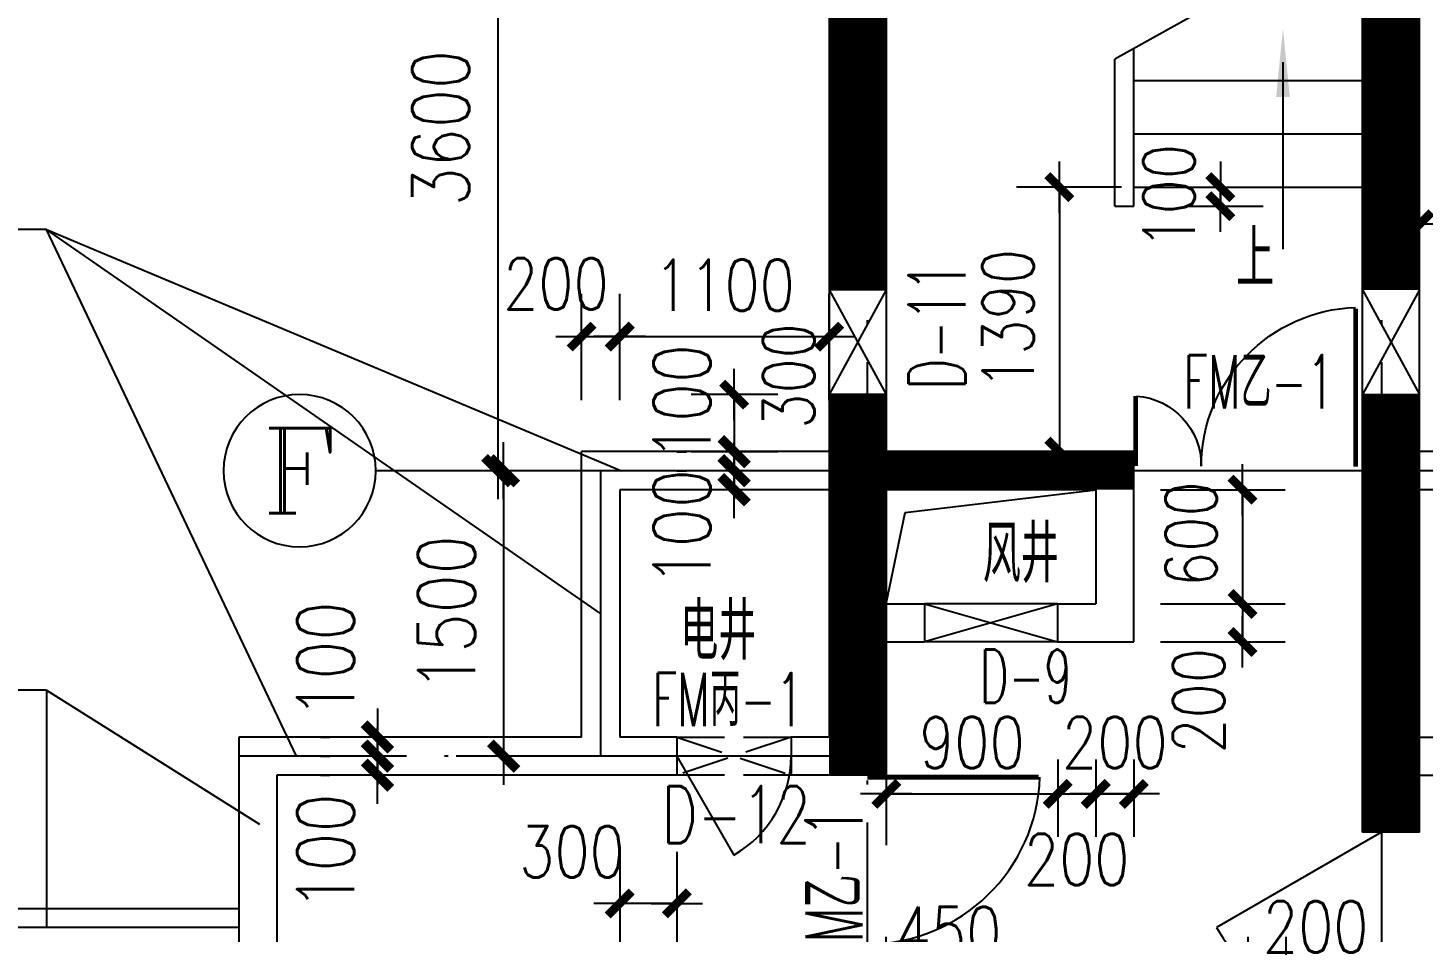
# Model space of a CAD drawing. Extents: x 634182 to 802382, y -1101880 to -864080.
# Drawn here: x 705326 to 712653, y -894702 to -889950 of the extents above; entities that cross this region are included whole.
import ezdxf
from ezdxf.enums import TextEntityAlignment as Align

# ---------------------------------------------------------------- set-up
doc = ezdxf.new("R2010")
doc.units = 0
doc.header["$LTSCALE"] = 1000
doc.header["$MEASUREMENT"] = 0
doc.linetypes.add('DASH', pattern=[0.35, 0.25, -0.1])
doc.linetypes.add('DOTE', pattern=[2.42, 2, -0.2, 0.02, -0.2])
doc.layers.get('0').update_dxf_attribs({"linetype": 'CONTINUOUS'})
doc.layers.get('DEFPOINTS').update_dxf_attribs({"linetype": 'CONTINUOUS'})
for name, color, linetype in [('AXIS', 3, 'CONTINUOUS'), ('AXIS_TEXT', 7, 'CONTINUOUS'), ('DOTE', 1, 'DOTE'), ('MC', 4, 'CONTINUOUS'), ('PUB_DIM', 3, 'CONTINUOUS'), ('PUB_TEXT', 7, 'CONTINUOUS'), ('STAIR', 2, 'CONTINUOUS'), ('WALL', 191, 'CONTINUOUS'), ('WINDOW', 2, 'CONTINUOUS'), ('WINDOW_TEXT', 6, 'CONTINUOUS')]:
    doc.layers.add(name, color=color, linetype=linetype)
doc.styles.add('_Z', font='romans', dxfattribs={"width": 0.7, "bigfont": 'Z'})
doc.styles.add('COMPLEX', font='COMPLEX')
doc.styles.add('DIM_FONT', font='simplex.shx', dxfattribs={"width": 0.8})
doc.styles.add('HZ_SIMPLEX', font='SIMPLEX.shx', dxfattribs={"width": 0.8, "bigfont": 'hztxt.shx'})
doc.styles.add('SIMPLEX', font='SIMPLEX.SHX')
doc.styles.add('Z', font='romans', dxfattribs={"width": 0.8, "bigfont": 'z'})
doc.dimstyles.new('DIMN', dxfattribs={"dimtxt": 300, "dimasz": 1, "dimexe": 250, "dimexo": 300, "dimgap": 150, "dimtad": 1, "dimdec": 0, "dimzin": 0, "dimdsep": 46, "dimtxsty": 'DIM_FONT', "dimblk": '_DIMX', "dimblk1": '_DIMX', "dimblk2": '_DIMX', "dimcen": 2.5, "dimclrt": 7, "dimadec": 0, "dimazin": 0, "dimtfac": 1, "dimtdec": 0, "dimtix": 1, "dimtmove": 2, "dimatfit": 3, "dimldrblk": '_DIMX', "dimfxl": 0, "dimtolj": 1, "dimtzin": 0, "dimarcsym": 0})
doc.dimstyles.new('DIMN90', dxfattribs={"dimscale": 0.9, "dimtxt": 300, "dimasz": 1, "dimexe": 250, "dimexo": 300, "dimgap": 150, "dimtad": 1, "dimdec": 0, "dimdsep": 46, "dimtxsty": 'DIM_FONT', "dimblk": '_DIMX', "dimcen": 2.5, "dimclrt": 7, "dimadec": 0, "dimazin": 0, "dimtfac": 1, "dimtdec": 0, "dimtix": 1, "dimtmove": 2, "dimatfit": 3, "dimldrblk": '_DIMX', "dimfxl": 0, "dimtolj": 1, "dimarcsym": 0})

# ---------------------------------------------------------------- blocks, each defined once
blk = doc.blocks.new('_DIMX')
blk.add_line((-150, 0), (150, 0))
at = {"const_width": 50}
blk.add_lwpolyline([(-70, -70), (70, 70)], dxfattribs=at)
blk = doc.blocks.new('*D591')
at = {"color": 0, "linetype": 'ByBlock'}
for p, q in [((711273.9, -892976.8), (711929.7, -892976.8)), ((711704.7, -892975.9), (711704.7, -892975)), ((711704.7, -892976.8), (711704.7, -893176.8)), ((711704.7, -892976.8), (711704.7, -893176.8)), ((711273.9, -893176.8), (711929.7, -893176.8)), ((711704.7, -893177.7), (711704.7, -893178.6))]:
    blk.add_line(p, q, dxfattribs=at)
at = {"layer": 'DEFPOINTS', "color": 0, "linetype": 'ByBlock'}
for p in [(711003.9, -892976.8), (711003.9, -893176.8), (711704.7, -893176.8)]:
    blk.add_point(p, dxfattribs=at)
at = {"color": 0, "linetype": 'ByBlock', "xscale": 0.9, "yscale": 0.9, "zscale": 0.9}
for p, rotation in [((711704.7, -892976.8), 270), ((711704.7, -893176.8), 90)]:
    blk.add_blockref('_DIMX', p, dxfattribs=dict(at, rotation=rotation))
at = {"color": 7, "linetype": 'ByBlock', "insert": (711474.7, -893486.3), "char_height": 270, "attachment_point": 5, "rotation": 90, "style": 'DIM_FONT'}
blk.add_mtext('\\A1;200', dxfattribs=at)
blk = doc.blocks.new('*D592')
at = {"color": 0, "linetype": 'ByBlock'}
for p, q in [((708143.9, -892276.8), (707574.7, -892276.8)), ((707824.7, -892277.8), (707824.7, -893775.8)), ((708143.9, -893776.8), (707574.7, -893776.8))]:
    blk.add_line(p, q, dxfattribs=at)
at = {"layer": 'DEFPOINTS', "color": 0, "linetype": 'ByBlock'}
for p in [(708443.9, -892276.8), (707824.7, -893776.8), (708443.9, -893776.8)]:
    blk.add_point(p, dxfattribs=at)
at = {"color": 0, "linetype": 'ByBlock'}
for p, rotation in [((707824.7, -892276.8), 90), ((707824.7, -893776.8), 270)]:
    blk.add_blockref('_DIMX', p, dxfattribs=dict(at, rotation=rotation))
at = {"color": 7, "linetype": 'ByBlock', "insert": (707524.7, -893026.8), "char_height": 300, "attachment_point": 5, "rotation": 90, "style": 'DIM_FONT'}
blk.add_mtext('\\A1;1500', dxfattribs=at)
blk = doc.blocks.new('*D593')
at = {"color": 0, "linetype": 'ByBlock'}
for p, q in [((706862.4, -893676.8), (706912.4, -893676.8)), ((707162.4, -893675.8), (707162.4, -893674.8)), ((707162.4, -893776.8), (707162.4, -893676.8)), ((707162.4, -893776.8), (707162.4, -893676.8)), ((706862.4, -893776.8), (706912.4, -893776.8)), ((707162.4, -893777.8), (707162.4, -893778.8))]:
    blk.add_line(p, q, dxfattribs=at)
at = {"layer": 'DEFPOINTS', "color": 0, "linetype": 'ByBlock'}
for p in [(707162.4, -893676.8), (707162.4, -893676.8), (707162.4, -893776.8)]:
    blk.add_point(p, dxfattribs=at)
at = {"color": 0, "linetype": 'ByBlock'}
for p, rotation in [((707162.4, -893676.8), 270), ((707162.4, -893776.8), 90)]:
    blk.add_blockref('_DIMX', p, dxfattribs=dict(at, rotation=rotation))
at = {"color": 7, "linetype": 'ByBlock', "insert": (706889.8, -893272.5), "char_height": 300, "attachment_point": 5, "rotation": 90, "style": 'DIM_FONT'}
blk.add_mtext('\\A1;100', dxfattribs=at)
blk = doc.blocks.new('M_A17ORW')
at = {"const_width": 0.02}
for points in [[(-0.481, -0.0014), (-0.481, -0.3084)], [(0.481, 0.0014), (0.481, -0.6906)]]:
    blk.add_lwpolyline(points, dxfattribs=at)
for centre, radius, start, end in [((-0.5008, -0.0026), 0.3067, 274.2492, 0.2101), ((0.5046, 0.0019), 0.6987, 180.2762, 268.0603)]:
    blk.add_arc(centre, radius, start, end)
blk = doc.blocks.new('*D600')
at = {"color": 0, "linetype": 'ByBlock'}
for p, q in [((709834.2, -895338.8), (709834.2, -894726.4)), ((710284.2, -895338.8), (710284.2, -894726.4)), ((709835.1, -894951.4), (710283.3, -894951.4))]:
    blk.add_line(p, q, dxfattribs=at)
at = {"layer": 'DEFPOINTS', "color": 0, "linetype": 'ByBlock'}
for p in [(710284.2, -894951.4), (709834.2, -895608.8), (710284.2, -895608.8)]:
    blk.add_point(p, dxfattribs=at)
at = {"color": 0, "linetype": 'ByBlock', "xscale": 0.9, "yscale": 0.9, "zscale": 0.9, "rotation": 180}
blk.add_blockref('_DIMX', (709834.2, -894951.4), dxfattribs=at)
at = {"color": 0, "linetype": 'ByBlock', "xscale": 0.9, "yscale": 0.9, "zscale": 0.9}
blk.add_blockref('_DIMX', (710284.2, -894951.4), dxfattribs=at)
at = {"color": 7, "linetype": 'ByBlock', "insert": (710161.6, -894703.2), "char_height": 270, "attachment_point": 5, "style": 'DIM_FONT'}
blk.add_mtext('\\A1;450', dxfattribs=at)
blk = doc.blocks.new('*D603')
at = {"color": 0, "linetype": 'ByBlock'}
for p, q in [((709834.2, -893794.1), (709834.2, -894200.4)), ((710734.2, -893794.1), (710734.2, -894200.4)), ((709835.1, -893975.4), (710733.3, -893975.4))]:
    blk.add_line(p, q, dxfattribs=at)
at = {"layer": 'DEFPOINTS', "color": 0, "linetype": 'ByBlock'}
for p in [(709834.2, -893524.1), (710734.2, -893524.1), (710734.2, -893975.4)]:
    blk.add_point(p, dxfattribs=at)
at = {"color": 0, "linetype": 'ByBlock', "xscale": 0.9, "yscale": 0.9, "zscale": 0.9, "rotation": 180}
blk.add_blockref('_DIMX', (709834.2, -893975.4), dxfattribs=at)
at = {"color": 0, "linetype": 'ByBlock', "xscale": 0.9, "yscale": 0.9, "zscale": 0.9}
blk.add_blockref('_DIMX', (710734.2, -893975.4), dxfattribs=at)
at = {"color": 7, "linetype": 'ByBlock', "insert": (710284.2, -893705.4), "char_height": 270, "attachment_point": 5, "style": 'DIM_FONT'}
blk.add_mtext('\\A1;900', dxfattribs=at)
blk = doc.blocks.new('_DBLK')
blk.add_line((-0.5, 0), (0, -0.866))
blk.add_arc((-0.5, 0), 1, 300, 0)
at = {"layer": 'WINDOW_TEXT', "style": 'SIMPLEX', "flags": 9}
blk.add_attdef('A', text='', height=1, dxfattribs=at).set_placement((0, 1.5), align=Align.MIDDLE)
blk = doc.blocks.new('*D608')
at = {"color": 0, "linetype": 'ByBlock'}
for p, q in [((706862.4, -893776.8), (706912.4, -893776.8)), ((707162.4, -893775.8), (707162.4, -893774.8)), ((707162.4, -893876.8), (707162.4, -893776.8)), ((707162.4, -893876.8), (707162.4, -893776.8)), ((706862.4, -893876.8), (706912.4, -893876.8)), ((707162.4, -893877.8), (707162.4, -893878.8))]:
    blk.add_line(p, q, dxfattribs=at)
at = {"layer": 'DEFPOINTS', "color": 0, "linetype": 'ByBlock'}
for p in [(707162.4, -893776.8), (707162.4, -893776.8), (707162.4, -893876.8)]:
    blk.add_point(p, dxfattribs=at)
at = {"color": 0, "linetype": 'ByBlock'}
for p, rotation in [((707162.4, -893776.8), 270), ((707162.4, -893876.8), 90)]:
    blk.add_blockref('_DIMX', p, dxfattribs=dict(at, rotation=rotation))
at = {"color": 7, "linetype": 'ByBlock', "insert": (706889.8, -894281), "char_height": 300, "attachment_point": 5, "rotation": 90, "style": 'DIM_FONT'}
blk.add_mtext('\\A1;100', dxfattribs=at)
blk = doc.blocks.new('*D609')
at = {"color": 0, "linetype": 'ByBlock'}
for p, q in [((708434.2, -894280.5), (708434.2, -894775.9)), ((708734.2, -894280.5), (708734.2, -894775.9)), ((708733.3, -894550.9), (708435.1, -894550.9))]:
    blk.add_line(p, q, dxfattribs=at)
at = {"layer": 'DEFPOINTS', "color": 0, "linetype": 'ByBlock'}
for p in [(708434.2, -894010.5), (708734.2, -894010.5), (708434.2, -894550.9)]:
    blk.add_point(p, dxfattribs=at)
at = {"color": 0, "linetype": 'ByBlock', "xscale": 0.9, "yscale": 0.9, "zscale": 0.9}
for p, rotation in [((708434.2, -894550.9), 179.9999999999334), ((708734.2, -894550.9), 359.9999999999334)]:
    blk.add_blockref('_DIMX', p, dxfattribs=dict(at, rotation=rotation))
at = {"color": 7, "linetype": 'ByBlock', "insert": (708183.8, -894279.1), "char_height": 270, "attachment_point": 5, "style": 'DIM_FONT'}
blk.add_mtext('\\A1;300', dxfattribs=at)
blk = doc.blocks.new('*D628')
at = {"color": 0, "linetype": 'ByBlock'}
for p, q in [((711734.2, -895338.8), (711734.2, -894726.4)), ((711934.2, -895338.8), (711934.2, -894726.4)), ((711733.3, -894951.4), (711732.4, -894951.4)), ((711734.2, -894951.4), (711934.2, -894951.4)), ((711734.2, -894951.4), (711934.2, -894951.4)), ((711935.1, -894951.4), (711936, -894951.4))]:
    blk.add_line(p, q, dxfattribs=at)
at = {"layer": 'DEFPOINTS', "color": 0, "linetype": 'ByBlock'}
for p in [(711934.2, -894951.4), (711734.2, -895608.8), (711934.2, -895608.8)]:
    blk.add_point(p, dxfattribs=at)
at = {"color": 0, "linetype": 'ByBlock', "xscale": 0.9, "yscale": 0.9, "zscale": 0.9}
blk.add_blockref('_DIMX', (711734.2, -894951.4), dxfattribs=at)
at = {"color": 0, "linetype": 'ByBlock', "xscale": 0.9, "yscale": 0.9, "zscale": 0.9, "rotation": 180}
blk.add_blockref('_DIMX', (711934.2, -894951.4), dxfattribs=at)
at = {"color": 7, "linetype": 'ByBlock', "insert": (712089.4, -894674), "char_height": 270, "attachment_point": 5, "style": 'DIM_FONT'}
blk.add_mtext('\\A1;200', dxfattribs=at)
blk = doc.blocks.new('*D630')
at = {"color": 0, "linetype": 'ByBlock'}
for p, q in [((710934.2, -893794.1), (710934.2, -894200.4)), ((711134.2, -893794.1), (711134.2, -894200.4)), ((710933.3, -893975.4), (710932.4, -893975.4)), ((710934.2, -893975.4), (711134.2, -893975.4)), ((711135.1, -893975.4), (711136, -893975.4))]:
    blk.add_line(p, q, dxfattribs=at)
at = {"layer": 'DEFPOINTS', "color": 0, "linetype": 'ByBlock'}
for p in [(710934.2, -893524.1), (711134.2, -893524.1), (711134.2, -893975.4)]:
    blk.add_point(p, dxfattribs=at)
at = {"color": 0, "linetype": 'ByBlock', "xscale": 0.9, "yscale": 0.9, "zscale": 0.9}
blk.add_blockref('_DIMX', (710934.2, -893975.4), dxfattribs=at)
at = {"color": 0, "linetype": 'ByBlock', "xscale": 0.9, "yscale": 0.9, "zscale": 0.9, "rotation": 180}
blk.add_blockref('_DIMX', (711134.2, -893975.4), dxfattribs=at)
at = {"color": 7, "linetype": 'ByBlock', "insert": (711034.2, -893705.4), "char_height": 270, "attachment_point": 5, "style": 'DIM_FONT'}
blk.add_mtext('\\A1;200', dxfattribs=at)
blk = doc.blocks.new('*D631')
at = {"color": 0, "linetype": 'ByBlock'}
for p, q in [((710734.2, -893794.1), (710734.2, -894200.4)), ((710934.2, -893794.1), (710934.2, -894200.4)), ((710733.3, -893975.4), (710732.4, -893975.4)), ((710734.2, -893975.4), (710934.2, -893975.4)), ((710734.2, -893975.4), (710934.2, -893975.4)), ((710935.1, -893975.4), (710936, -893975.4))]:
    blk.add_line(p, q, dxfattribs=at)
at = {"layer": 'DEFPOINTS', "color": 0, "linetype": 'ByBlock'}
for p in [(710734.2, -893524.1), (710934.2, -893524.1), (710934.2, -893975.4)]:
    blk.add_point(p, dxfattribs=at)
at = {"color": 0, "linetype": 'ByBlock', "xscale": 0.9, "yscale": 0.9, "zscale": 0.9}
blk.add_blockref('_DIMX', (710734.2, -893975.4), dxfattribs=at)
at = {"color": 0, "linetype": 'ByBlock', "xscale": 0.9, "yscale": 0.9, "zscale": 0.9, "rotation": 180}
blk.add_blockref('_DIMX', (710934.2, -893975.4), dxfattribs=at)
at = {"color": 7, "linetype": 'ByBlock', "insert": (710834.2, -894319.3), "char_height": 270, "attachment_point": 5, "style": 'DIM_FONT'}
blk.add_mtext('\\A1;200', dxfattribs=at)
blk = doc.blocks.new('_AXISO')
blk.add_circle((0, 0), 0.5)
at = {"layer": 'AXIS_TEXT', "style": 'COMPLEX', "width": 1.041667}
blk.add_attdef('A', text='', height=0.56, dxfattribs=at).set_placement((-0.25, -0.28), (0.25, -0.28), align=Align.FIT)
blk = doc.blocks.new('*D653')
at = {"color": 0, "linetype": 'ByBlock'}
for p, q in [((708234.2, -891906.8), (708234.2, -891347.1)), ((708434.2, -891906.8), (708434.2, -891347.1)), ((708233.3, -891572.1), (708232.4, -891572.1)), ((708234.2, -891572.1), (708434.2, -891572.1)), ((708234.2, -891572.1), (708434.2, -891572.1)), ((708435.1, -891572.1), (708436, -891572.1))]:
    blk.add_line(p, q, dxfattribs=at)
at = {"layer": 'DEFPOINTS', "color": 0, "linetype": 'ByBlock'}
for p in [(708434.2, -891572.1), (708234.2, -892176.8), (708434.2, -892176.8)]:
    blk.add_point(p, dxfattribs=at)
at = {"color": 0, "linetype": 'ByBlock', "xscale": 0.9, "yscale": 0.9, "zscale": 0.9}
blk.add_blockref('_DIMX', (708234.2, -891572.1), dxfattribs=at)
at = {"color": 0, "linetype": 'ByBlock', "xscale": 0.9, "yscale": 0.9, "zscale": 0.9, "rotation": 180}
blk.add_blockref('_DIMX', (708434.2, -891572.1), dxfattribs=at)
at = {"color": 7, "linetype": 'ByBlock', "insert": (708099.6, -891294.4), "char_height": 270, "attachment_point": 5, "style": 'DIM_FONT'}
blk.add_mtext('\\A1;200', dxfattribs=at)
blk = doc.blocks.new('*D654')
at = {"color": 0, "linetype": 'ByBlock'}
for p, q in [((709035, -892175.8), (709035, -892174.8)), ((708735, -892176.8), (708785, -892176.8)), ((709035, -892276.8), (709035, -892176.8)), ((709035, -892276.8), (709035, -892176.8)), ((708735, -892276.8), (708785, -892276.8)), ((709035, -892277.8), (709035, -892278.8))]:
    blk.add_line(p, q, dxfattribs=at)
at = {"layer": 'DEFPOINTS', "color": 0, "linetype": 'ByBlock'}
for p in [(709035, -892176.8), (709035, -892176.8), (709035, -892276.8)]:
    blk.add_point(p, dxfattribs=at)
at = {"color": 0, "linetype": 'ByBlock'}
for p, rotation in [((709035, -892176.8), 270), ((709035, -892276.8), 90)]:
    blk.add_blockref('_DIMX', p, dxfattribs=dict(at, rotation=rotation))
at = {"color": 7, "linetype": 'ByBlock', "insert": (708761.7, -891918.8), "char_height": 300, "attachment_point": 5, "rotation": 90, "style": 'DIM_FONT'}
blk.add_mtext('\\A1;100', dxfattribs=at)
blk = doc.blocks.new('*D655')
at = {"color": 0, "linetype": 'ByBlock'}
for p, q in [((709035, -892275.8), (709035, -892274.8)), ((709035, -892376.8), (709035, -892276.8)), ((709035, -892376.8), (709035, -892276.8)), ((709335, -892276.8), (709285, -892276.8)), ((709035, -892377.8), (709035, -892378.8)), ((709335, -892376.8), (709285, -892376.8))]:
    blk.add_line(p, q, dxfattribs=at)
at = {"layer": 'DEFPOINTS', "color": 0, "linetype": 'ByBlock'}
for p in [(709035, -892276.8), (709035, -892276.8), (709035, -892376.8)]:
    blk.add_point(p, dxfattribs=at)
at = {"color": 0, "linetype": 'ByBlock'}
for p, rotation in [((709035, -892276.8), 270), ((709035, -892376.8), 90)]:
    blk.add_blockref('_DIMX', p, dxfattribs=dict(at, rotation=rotation))
at = {"color": 7, "linetype": 'ByBlock', "insert": (708761.3, -892576), "char_height": 300, "attachment_point": 5, "rotation": 90, "style": 'DIM_FONT'}
blk.add_mtext('\\A1;100', dxfattribs=at)
blk = doc.blocks.new('*D660')
at = {"color": 0, "linetype": 'ByBlock'}
for p, q in [((707842, -888676.8), (707544.5, -888676.8)), ((707794.5, -888677.8), (707794.5, -892275.8)), ((707842, -892276.8), (707544.5, -892276.8))]:
    blk.add_line(p, q, dxfattribs=at)
at = {"layer": 'DEFPOINTS', "color": 0, "linetype": 'ByBlock'}
for p in [(708142, -888676.8), (707794.5, -892276.8), (708142, -892276.8)]:
    blk.add_point(p, dxfattribs=at)
at = {"color": 0, "linetype": 'ByBlock'}
for p, rotation in [((707794.5, -888676.8), 90), ((707794.5, -892276.8), 270)]:
    blk.add_blockref('_DIMX', p, dxfattribs=dict(at, rotation=rotation))
at = {"color": 7, "linetype": 'ByBlock', "insert": (707494.5, -890476.8), "char_height": 300, "attachment_point": 5, "rotation": 90, "style": 'DIM_FONT'}
blk.add_mtext('\\A1;3600', dxfattribs=at)
blk = doc.blocks.new('*D661')
at = {"color": 0, "linetype": 'ByBlock'}
for p, q in [((709264.2, -891876.8), (708810, -891876.8)), ((709035, -891877.7), (709035, -892175.9)), ((709264.2, -892176.8), (708810, -892176.8))]:
    blk.add_line(p, q, dxfattribs=at)
at = {"layer": 'DEFPOINTS', "color": 0, "linetype": 'ByBlock'}
for p in [(709534.2, -891876.8), (709035, -892176.8), (709534.2, -892176.8)]:
    blk.add_point(p, dxfattribs=at)
at = {"color": 0, "linetype": 'ByBlock', "xscale": 0.9, "yscale": 0.9, "zscale": 0.9}
for p, rotation in [((709035, -891876.8), 90), ((709035, -892176.8), 270)]:
    blk.add_blockref('_DIMX', p, dxfattribs=dict(at, rotation=rotation))
at = {"color": 7, "linetype": 'ByBlock', "insert": (709321.7, -891778.8), "char_height": 270, "attachment_point": 5, "rotation": 90, "style": 'DIM_FONT'}
blk.add_mtext('\\A1;300', dxfattribs=at)
blk = doc.blocks.new('*D663')
at = {"color": 0, "linetype": 'ByBlock'}
for p, q in [((708434.2, -891906.8), (708434.2, -891347.1)), ((709534.1, -891906.8), (709534.1, -891347.1)), ((708435.1, -891572.1), (709533.2, -891572.1))]:
    blk.add_line(p, q, dxfattribs=at)
at = {"layer": 'DEFPOINTS', "color": 0, "linetype": 'ByBlock'}
for p in [(709534.1, -891572.1), (708434.2, -892176.8), (709534.1, -892176.8)]:
    blk.add_point(p, dxfattribs=at)
at = {"color": 0, "linetype": 'ByBlock', "xscale": 0.9, "yscale": 0.9, "zscale": 0.9, "rotation": 180}
blk.add_blockref('_DIMX', (708434.2, -891572.1), dxfattribs=at)
at = {"color": 0, "linetype": 'ByBlock', "xscale": 0.9, "yscale": 0.9, "zscale": 0.9}
blk.add_blockref('_DIMX', (709534.1, -891572.1), dxfattribs=at)
at = {"color": 7, "linetype": 'ByBlock', "insert": (708984.1, -891302.1), "char_height": 270, "attachment_point": 5, "style": 'DIM_FONT'}
blk.add_mtext('\\A1;1100', dxfattribs=at)
blk = doc.blocks.new('_ARROW')
blk.add_solid([(0, 0), (-1, 0.1), (-1, -0.1)])
blk = doc.blocks.new('*D667')
at = {"color": 0, "linetype": 'ByBlock'}
for p, q in [((712634.2, -891200.7), (712634.2, -890757.1)), ((713734.2, -891200.7), (713734.2, -890757.1)), ((713733.3, -890982.1), (712635.1, -890982.1))]:
    blk.add_line(p, q, dxfattribs=at)
at = {"layer": 'DEFPOINTS', "color": 0, "linetype": 'ByBlock'}
for p in [(712634.2, -890982.1), (712634.2, -891470.7), (713734.2, -891470.7)]:
    blk.add_point(p, dxfattribs=at)
at = {"color": 0, "linetype": 'ByBlock', "xscale": 0.9, "yscale": 0.9, "zscale": 0.9}
for p, rotation in [((712634.2, -890982.1), 179.9999999999758), ((713734.2, -890982.1), 359.9999999999758)]:
    blk.add_blockref('_DIMX', p, dxfattribs=dict(at, rotation=rotation))
at = {"color": 7, "linetype": 'ByBlock', "insert": (713184.2, -890712.1), "char_height": 270, "attachment_point": 5, "style": 'DIM_FONT'}
blk.add_mtext('\\A1;1100', dxfattribs=at)
blk = doc.blocks.new('*D670')
at = {"color": 0, "linetype": 'ByBlock'}
for p, q in [((711273.9, -892376.8), (711929.7, -892376.8)), ((711704.7, -892377.7), (711704.7, -892975.9)), ((711273.9, -892976.8), (711929.7, -892976.8))]:
    blk.add_line(p, q, dxfattribs=at)
at = {"layer": 'DEFPOINTS', "color": 0, "linetype": 'ByBlock'}
for p in [(711003.9, -892376.8), (711003.9, -892976.8), (711704.7, -892976.8)]:
    blk.add_point(p, dxfattribs=at)
at = {"color": 0, "linetype": 'ByBlock', "xscale": 0.9, "yscale": 0.9, "zscale": 0.9}
for p, rotation in [((711704.7, -892376.8), 90), ((711704.7, -892976.8), 270)]:
    blk.add_blockref('_DIMX', p, dxfattribs=dict(at, rotation=rotation))
at = {"color": 7, "linetype": 'ByBlock', "insert": (711434.7, -892610.3), "char_height": 270, "attachment_point": 5, "rotation": 90, "style": 'DIM_FONT'}
blk.add_mtext('\\A1;600', dxfattribs=at)
blk = doc.blocks.new('*D671')
at = {"color": 0, "linetype": 'ByBlock'}
for p, q in [((711069.9, -890786.8), (710518.2, -890786.8)), ((710743.2, -890787.7), (710743.2, -892175.9)), ((711069.9, -892176.8), (710518.2, -892176.8))]:
    blk.add_line(p, q, dxfattribs=at)
at = {"layer": 'DEFPOINTS', "color": 0, "linetype": 'ByBlock'}
for p in [(711339.9, -890786.8), (710743.2, -892176.8), (711339.9, -892176.8)]:
    blk.add_point(p, dxfattribs=at)
at = {"color": 0, "linetype": 'ByBlock', "xscale": 0.9, "yscale": 0.9, "zscale": 0.9}
for p, rotation in [((710743.2, -890786.8), 90), ((710743.2, -892176.8), 270)]:
    blk.add_blockref('_DIMX', p, dxfattribs=dict(at, rotation=rotation))
at = {"color": 7, "linetype": 'ByBlock', "insert": (710473.2, -891481.8), "char_height": 270, "attachment_point": 5, "rotation": 90, "style": 'DIM_FONT'}
blk.add_mtext('\\A1;1390', dxfattribs=at)
blk = doc.blocks.new('*D672')
at = {"color": 0, "linetype": 'ByBlock'}
for p, q in [((711404.2, -890786.8), (711813.9, -890786.8)), ((711588.9, -890785.9), (711588.9, -890785)), ((711588.9, -890786.8), (711588.9, -890886.8)), ((711404.2, -890886.8), (711813.9, -890886.8)), ((711588.9, -890887.7), (711588.9, -890888.6))]:
    blk.add_line(p, q, dxfattribs=at)
at = {"layer": 'DEFPOINTS', "color": 0, "linetype": 'ByBlock'}
for p in [(711134.2, -890786.8), (711134.2, -890886.8), (711588.9, -890886.8)]:
    blk.add_point(p, dxfattribs=at)
at = {"color": 0, "linetype": 'ByBlock', "xscale": 0.9, "yscale": 0.9, "zscale": 0.9}
for p, rotation in [((711588.9, -890786.8), 270), ((711588.9, -890886.8), 90)]:
    blk.add_blockref('_DIMX', p, dxfattribs=dict(at, rotation=rotation))
at = {"color": 7, "linetype": 'ByBlock', "insert": (711318.9, -890836.8), "char_height": 270, "attachment_point": 5, "rotation": 90, "style": 'DIM_FONT'}
blk.add_mtext('\\A1;100', dxfattribs=at)

msp = doc.modelspace()

# ---------------------------------------------------------------- linework, layer by layer
msp.add_lwpolyline([(709834.156, -892976.757), (709933.965, -892496.898), (710934.156, -892376.757)])
at = {"layer": 'DOTE'}
for p, q in [((709734.156, -884445.605), (709734.156, -902476.757)), ((712434.156, -884445.605), (712434.156, -895676.757)), ((712434.156, -892276.757), (707153.411, -892276.757)), ((708334.156, -892276.757), (708334.156, -893776.757)), ((713834.16, -892276.757), (712434.156, -892276.757)), ((706434.156, -893776.757), (706434.156, -906955.699)), ((709734.156, -893776.757), (706434.156, -893776.757)), ((706434.156, -894676.757), (702984.156, -894676.757))]:
    msp.add_line(p, q, dxfattribs=at)
at = {"layer": 'MC', "linetype": 'Continuous'}
for p, q in [((705423.949, -891009.331), (704212.763, -891009.331)), ((705423.949, -891009.331), (708443.857, -892276.757)), ((708334.156, -893026.757), (705423.949, -891009.331)), ((706736.662, -893776.757), (705423.949, -891009.331)), ((709834.156, -891326.757), (709534.156, -891326.757)), ((709834.156, -891326.757), (709534.156, -891876.757)), ((709534.156, -891326.757), (709834.156, -891876.757)), ((712334.156, -891326.757), (712634.156, -891876.757)), ((712634.156, -891326.757), (712334.156, -891876.757)), ((709834.156, -891876.757), (709534.156, -891876.757)), ((712334.156, -891876.757), (712634.156, -891876.757)), ((710034.156, -892976.757), (710734.156, -893176.757)), ((710734.156, -892976.757), (710034.156, -893176.757)), ((705423.949, -893430.603), (704229.62, -893430.603)), ((705423.949, -893430.603), (706542.425, -894134.994)), ((705423.949, -893430.603), (705423.949, -894676.757))]:
    msp.add_line(p, q, dxfattribs=at)
at = {"layer": 'MC', "linetype": 'DASH'}
for p, q in [((708734.156, -893676.757), (709334.156, -893676.757)), ((708734.156, -893676.757), (709334.156, -893876.757)), ((709334.156, -893676.757), (708734.156, -893876.757)), ((709334.156, -893876.757), (708734.156, -893876.757))]:
    msp.add_line(p, q, dxfattribs=at)
at = {"layer": 'MC', "linetype": 'Continuous'}
for points, const_width in [([(709684.156, -887226.757), (709684.156, -891326.757)], 300), ([(712484.156, -891326.757), (712484.184, -887226.757)], 300), ([(709684.156, -891876.757), (709684.156, -893876.757)], 300), ([(712484.156, -894176.757), (712484.156, -891876.757)], 300), ([(709793.783, -892276.757), (711134.156, -892276.757)], 200)]:
    msp.add_lwpolyline(points, dxfattribs=dict(at, const_width=const_width))
at = {"layer": 'PUB_DIM', "linetype": 'Continuous'}
msp.add_line((709834.156, -893876.757), (709834.156, -894245.443), dxfattribs=at)
at = {"layer": 'PUB_DIM'}
msp.add_lwpolyline([(711917.24, -890130.604), (711917.24, -891111.758)], dxfattribs=at)
at = {"layer": 'STAIR'}
msp.add_line((711672.978, -889756.311), (711034.156, -890113.369), dxfattribs=at)
at = {"layer": 'WALL'}
for p, q in [((709534.156, -887376.757), (709534.156, -893676.757)), ((709834.156, -887376.757), (709834.156, -893876.757)), ((712334.156, -894176.757), (712334.156, -887376.757)), ((712634.156, -894176.757), (712634.156, -887376.757)), ((711034.156, -890886.757), (711034.156, -890113.369)), ((711134.156, -890886.757), (711134.156, -890057.475)), ((711034.156, -890886.757), (711134.156, -890886.757)), ((708234.156, -893676.757), (708234.156, -892176.757)), ((709534.156, -892176.757), (708234.156, -892176.757)), ((711134.156, -892176.757), (709834.156, -892176.757)), ((711134.156, -893176.757), (711134.156, -892176.757)), ((713934.16, -892176.757), (712634.156, -892176.757)), ((708434.156, -892376.757), (708434.156, -893676.757)), ((709534.156, -892376.757), (708434.156, -892376.757)), ((710934.156, -892376.757), (709834.156, -892376.757)), ((710934.156, -892376.757), (710934.156, -892976.757)), ((713734.16, -892376.757), (712634.156, -892376.757)), ((709834.156, -892976.757), (710034.156, -892976.757)), ((710034.156, -892976.757), (710034.156, -893176.757)), ((710734.156, -892976.757), (710734.156, -893176.757)), ((710734.156, -892976.757), (710934.156, -892976.757)), ((709834.156, -893176.757), (710034.156, -893176.757)), ((710734.156, -893176.757), (711134.156, -893176.757)), ((708234.156, -893676.757), (706434.156, -893676.757)), ((706434.156, -893676.757), (706434.156, -894576.757)), ((708734.156, -893676.757), (708434.156, -893676.757)), ((708734.156, -893676.757), (708734.156, -893876.757)), ((709534.156, -893676.757), (709334.156, -893676.757)), ((709334.156, -893676.757), (709334.156, -893876.757)), ((712634.156, -893676.757), (712784.156, -893676.757)), ((706634.156, -893876.757), (706634.156, -900776.757)), ((708734.156, -893876.757), (706634.156, -893876.757)), ((709834.156, -893876.757), (709334.156, -893876.757)), ((712634.156, -893876.757), (712784.156, -893876.757)), ((712634.156, -894176.757), (712334.156, -894176.757)), ((702884.156, -894576.757), (706434.156, -894576.757))]:
    msp.add_line(p, q, dxfattribs=at)
at = {"layer": 'WINDOW'}
for p, q in [((711134.156, -890226.757), (712334.156, -890226.757)), ((711134.156, -890506.757), (712334.156, -890506.757)), ((711134.156, -890786.757), (712334.156, -890786.757)), ((710734.156, -892976.757), (710034.156, -892976.757)), ((710734.156, -893176.757), (710034.156, -893176.757))]:
    msp.add_line(p, q, dxfattribs=at)

# ---------------------------------------------------------------- block references
at = {"layer": 'AXIS'}
ref = msp.add_blockref('_AXISO', (706753.411, -892276.757), dxfattribs=dict(at, xscale=-800, yscale=800, zscale=800))
ref.add_attrib('A', 'F', dxfattribs={"layer": 'AXIS_TEXT', "height": 448, "style": 'COMPLEX', "width": 1.171875}).set_placement((706553.411, -892500.757), (706953.411, -892500.757), align=Align.FIT)
at = {"layer": 'PUB_DIM', "xscale": -360, "yscale": 360, "zscale": 360, "rotation": 270.0000000000001}
msp.add_blockref('_ARROW', (711917.24, -889952.789), dxfattribs=at)
at = {"layer": 'WINDOW'}
for name, p, xscale, yscale, zscale, rotation in [('M_A17ORW', (711721.315, -892254.468), -1200, 1200, 1200, 180), ('_DBLK', (709034.156, -893776.757), -600, -600, 600, 180), ('M_A17ORW', (709736.038, -894512.115), 1300, 1300, 1300, 90.00000000000001), ('_DBLK', (712434.156, -894676.757), -1000, -1000, 1000, 90.00000000000001)]:
    msp.add_blockref(name, p, dxfattribs=dict(at, xscale=xscale, yscale=yscale, zscale=zscale, rotation=rotation))

# ---------------------------------------------------------------- texts
at = {"style": '_Z', "width": 0.7}
msp.add_text('风井', height=300, dxfattribs=at).set_placement((710740.233, -892713.892), align=Align.MIDDLE_RIGHT)
msp.add_text('电井', height=300, dxfattribs=at).set_placement((708752.17, -893270.171))
at = {"layer": 'MC', "linetype": 'Continuous', "style": '_Z', "width": 0.6}
for s, p in [('D-11', (710100.181, -891180.271)), ('FM乙-1', (709559.139, -894045.432))]:
    msp.add_text(s, height=300, rotation=90, dxfattribs=at).set_placement(p, align=Align.MIDDLE_RIGHT)
for s, p in [('FM乙-1', (712186.635, -891809.078)), ('D-9', (710807.504, -893356.923)), ('FM丙-1', (709399.58, -893479.265))]:
    msp.add_text(s, height=280, dxfattribs=at).set_placement(p, align=Align.MIDDLE_RIGHT)
at = {"layer": 'MC', "linetype": 'Continuous', "style": 'HZ_SIMPLEX', "width": 0.7}
msp.add_text('D-12', height=300, dxfattribs=at).set_placement((708653.699, -894234.069))
at = {"layer": 'PUB_TEXT', "style": 'Z', "width": 0.7}
msp.add_text('上', height=300, dxfattribs=at).set_placement((711870.615, -891161.576), align=Align.MIDDLE_RIGHT)

# ---------------------------------------------------------------- dimensions: what is measured, and where the dimension line sits
at = {"layer": 'PUB_DIM', "linetype": 'Continuous'}
for p1, p2, distance, dimstyle, picture, middle in [((708141.953, -888676.757), (708141.953, -892276.757), -347.406, 'DIMN', '*D660', (707494.548, -890476.757)), ((711134.156, -890786.757), (711134.156, -890886.757), 454.723, 'DIMN90', '*D672', (711318.878, -890836.757)), ((713734.16, -891470.686), (712634.156, -891470.686), -488.563, 'DIMN90', '*D667', (713184.158, -890712.122)), ((711339.871, -890786.757), (711339.871, -892176.757), -596.702, 'DIMN90', '*D671', (710473.169, -891481.757)), ((708434.156, -892176.757), (709534.057, -892176.757), 604.684, 'DIMN90', '*D663', (708984.106, -891302.073)), ((708443.857, -892276.757), (708443.857, -893776.757), -619.119, 'DIMN', '*D592', (707524.738, -893026.757)), ((709834.156, -893524.068), (710734.156, -893524.068), -451.372, 'DIMN90', '*D603', (710284.156, -893705.44)), ((710934.156, -893524.068), (711134.156, -893524.068), -451.372, 'DIMN90', '*D630', (711034.156, -893705.44))]:
    dim = msp.add_aligned_dim(p1=p1, p2=p2, distance=distance, dimstyle=dimstyle, dxfattribs=at)
    dim.commit()
    dim.dimension.update_dxf_attribs({"geometry": picture, "text_midpoint": middle})
for base, p1, p2, angle, dimstyle, picture, middle, dimtype in [((708434.156, -891572.073), (708234.156, -892176.757), (708434.156, -892176.757), 360, 'DIMN90', '*D653', (708099.56, -891294.434), 129), ((709035.037, -892176.757), (709534.156, -891876.757), (709534.156, -892176.757), 270, 'DIMN90', '*D661', (709321.669, -891778.835), 129), ((709035.037, -892176.757), (709035.037, -892276.757), (709035.037, -892176.757), 90, 'DIMN', '*D654', (708761.718, -891918.758), 128), ((709035.037, -892276.757), (709035.037, -892376.757), (709035.037, -892276.757), 90, 'DIMN', '*D655', (708761.34, -892575.965), 129), ((711704.704, -892976.757), (711003.902, -892376.757), (711003.902, -892976.757), 270, 'DIMN90', '*D670', (711434.704, -892610.286), 129), ((711704.704, -893176.757), (711003.902, -892976.757), (711003.902, -893176.757), 270, 'DIMN90', '*D591', (711474.673, -893486.293), 129), ((707162.359, -893676.757), (707162.359, -893776.757), (707162.359, -893676.757), 90, 'DIMN', '*D593', (706889.786, -893272.469), 128), ((710934.156, -893975.44), (710734.156, -893524.068), (710934.156, -893524.068), 0, 'DIMN90', '*D631', (710834.156, -894319.259), 129), ((707162.359, -893776.757), (707162.359, -893876.757), (707162.359, -893776.757), 90, 'DIMN', '*D608', (706889.786, -894281.044), 129), ((708434.156, -894550.936), (708734.156, -894010.498), (708434.156, -894010.498), 180, 'DIMN90', '*D609', (708183.845, -894279.149), 129), ((711934.156, -894951.373), (711734.156, -895608.784), (711934.156, -895608.784), 360, 'DIMN90', '*D628', (712089.415, -894674.014), 129), ((710284.156, -894951.373), (709834.156, -895608.784), (710284.156, -895608.784), 360, 'DIMN90', '*D600', (710161.64, -894703.209), 129)]:
    dim = msp.add_linear_dim(base=base, p1=p1, p2=p2, angle=angle, dimstyle=dimstyle, dxfattribs=at)
    dim.commit()
    dim.dimension.update_dxf_attribs({"geometry": picture, "text_midpoint": middle, "dimtype": dimtype})

doc.saveas('drawing.dxf')
